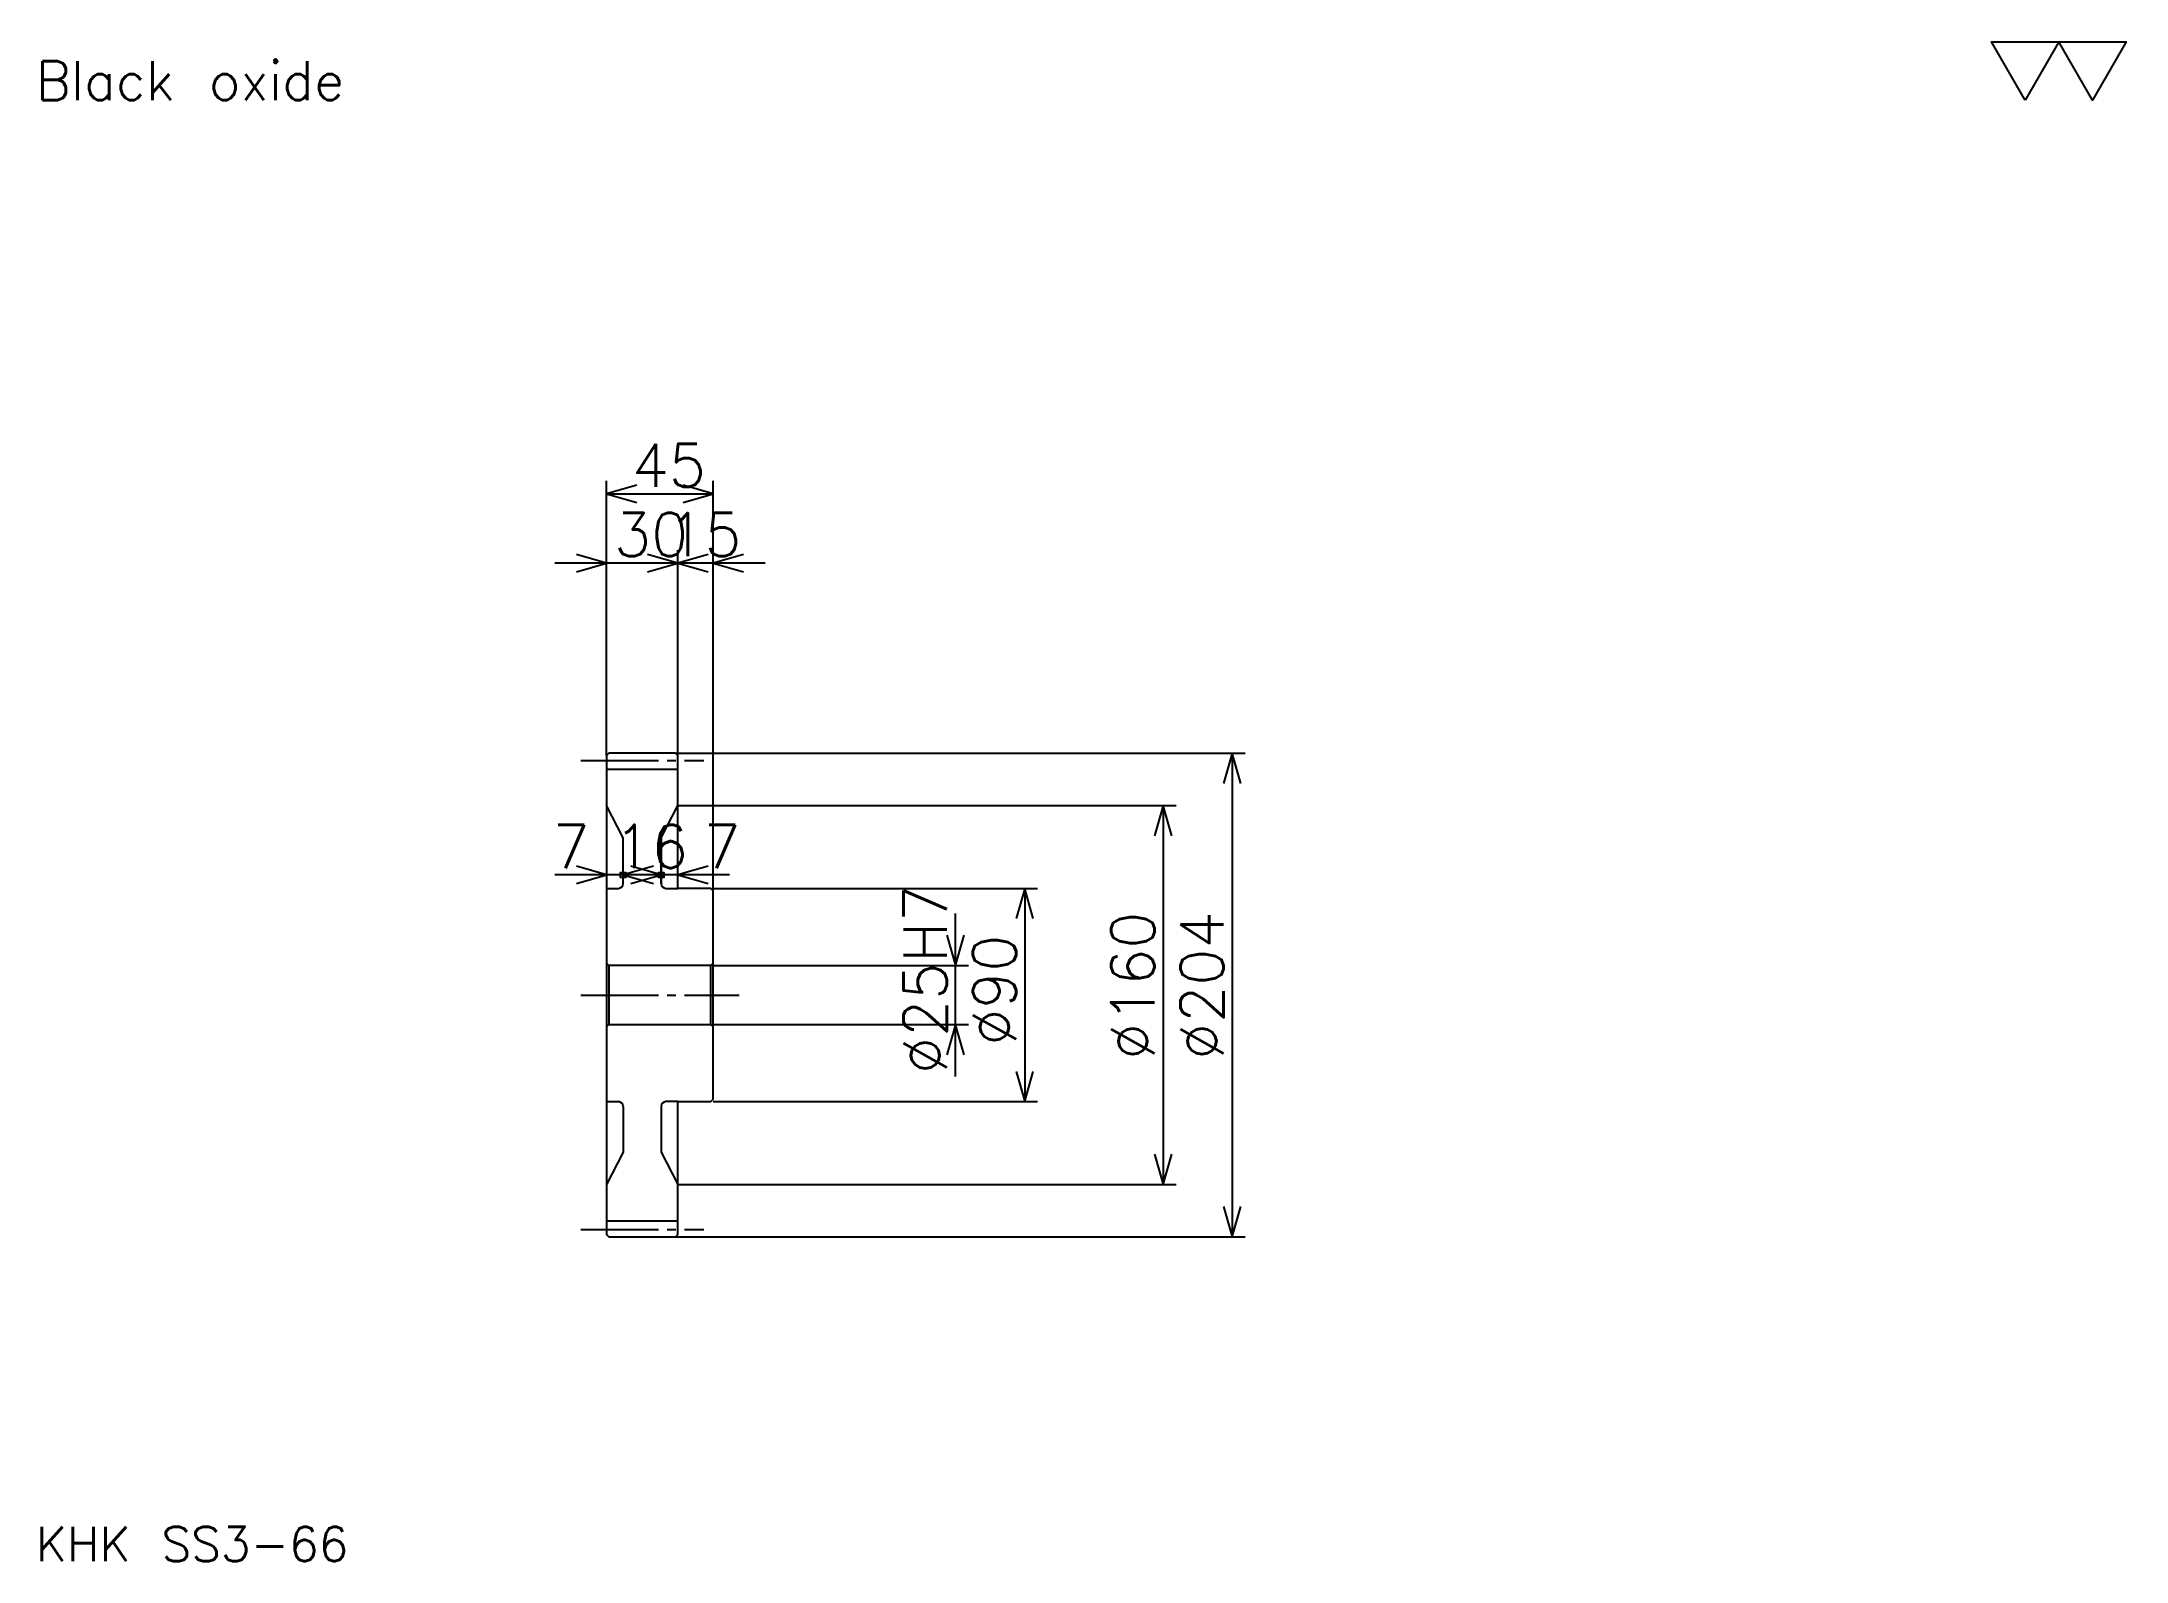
# Model space of a CAD drawing. Extents: x 39 to 918, y 40 to 681.
import ezdxf

# ---------------------------------------------------------------- set-up
doc = ezdxf.new("R2010")
doc.units = 0
doc.linetypes.add('DASHDOT', pattern=[43.783785, 32.837838, -3.648649, 3.648649, -3.648649])
doc.layers.get('0').update_dxf_attribs({"linetype": 'CONTINUOUS'})
doc.layers.add('DASHDOT', color=6, linetype='DASHDOT')
doc.styles.add('KANJI', font='TXT', dxfattribs={"bigfont": 'BIGFONT'})

msp = doc.modelspace()

# ---------------------------------------------------------------- linework, layer by layer
at = {"color": 5}
for p, q in [((277.297302, 381.121643), (277.297302, 496.054077)), ((322.297302, 381.121643), (322.297302, 496.054077)), ((277.297302, 490.581116), (322.297302, 490.581116)), ((307.297302, 381.121643), (307.297302, 466.864868)), ((329.189209, 461.391907), (255.405411, 461.391907)), ((344.189209, 461.391907), (285.405396, 461.391907)), ((277.297302, 380.121643), (277.297302, 381.121643)), ((306.297302, 381.121643), (322.297302, 381.121643)), ((307.297302, 380.121643), (307.297302, 381.121643)), ((322.297302, 381.121643), (546.689209, 381.121643)), ((322.297302, 323.121643), (322.297302, 381.121643)), ((541.216187, 381.121643), (541.216187, 177.121643)), ((307.297302, 359.121643), (322.297302, 359.121643)), ((322.297302, 359.121643), (517.5, 359.121643)), ((512.027039, 359.121643), (512.027039, 199.121643)), ((306.189209, 329.770294), (255.405411, 329.770294)), ((322.189209, 329.770294), (262.405396, 329.770294)), ((329.189209, 329.770294), (278.405396, 329.770294)), ((322.297302, 324.121643), (459.121643, 324.121643)), ((453.648651, 324.121643), (453.648651, 234.121643)), ((424.459473, 244.729752), (424.459473, 313.51355)), ((322.297302, 291.621643), (429.932434, 291.621643)), ((322.297302, 266.621643), (429.932434, 266.621643)), ((322.297302, 234.121643), (459.121643, 234.121643)), ((307.297302, 199.121643), (322.297302, 199.121643)), ((322.297302, 199.121643), (517.5, 199.121643)), ((306.297302, 177.121643), (322.297302, 177.121643)), ((322.297302, 177.121643), (546.689209, 177.121643))]:
    msp.add_line(p, q, dxfattribs=at)
at = {"color": 4}
for p, q in [((277.297302, 374.371643), (307.297302, 374.371643)), ((300.297302, 345.383362), (300.297302, 326.121643)), ((277.297302, 324.121643), (282.297302, 324.121643)), ((302.297302, 324.121643), (307.297302, 324.121643)), ((322.297302, 292.621643), (321.297302, 291.621643)), ((277.297302, 265.621643), (278.297302, 266.621643)), ((322.297302, 265.621643), (321.297302, 266.621643)), ((277.297302, 234.121643), (282.297302, 234.121643)), ((300.297302, 232.121643), (300.297302, 212.859924)), ((307.297302, 234.121643), (302.297302, 234.121643)), ((277.297302, 183.871643), (307.297302, 183.871643))]:
    msp.add_line(p, q, dxfattribs=at)
at = {"color": 7}
msp.add_lwpolyline([(875.675659, 656.756775), (861.445923, 681.421631), (918.364868, 681.421631), (904.135132, 656.756775), (889.905396, 681.421631), (875.675659, 656.756775)], dxfattribs=at)
at = {"color": 5}
for points in [[(290.067566, 494.229736), (277.297302, 490.581116), (290.067566, 486.932434)], [(309.527039, 486.932434), (322.297302, 490.581116), (309.527039, 494.229736)], [(264.527039, 457.743256), (277.297302, 461.391907), (264.527039, 465.040558)], [(294.527039, 457.743256), (307.297302, 461.391907), (294.527039, 465.040558)], [(320.067566, 465.040558), (307.297302, 461.391907), (320.067566, 457.743256)], [(335.067566, 465.040558), (322.297302, 461.391907), (335.067566, 457.743256)], [(544.864868, 368.351379), (541.216187, 381.121643), (537.567566, 368.351379)], [(515.675659, 346.351379), (512.027039, 359.121643), (508.378387, 346.351379)], [(264.527039, 326.121643), (277.297302, 329.770294), (264.527039, 333.418945)], [(284.297302, 329.770294), (283.202698, 330.864868), (285.391907, 330.864868), (285.391907, 328.67569), (283.202698, 328.67569), (283.202698, 330.864868), (284.297302, 329.770294), (285.391907, 328.67569), (285.391907, 330.864868), (284.297302, 329.770294)], [(297.067566, 333.418945), (284.297302, 329.770294), (297.067566, 326.121643)], [(287.527039, 326.121643), (300.297302, 329.770294), (287.527039, 333.418945)], [(300.297302, 329.770294), (299.202698, 330.864868), (301.391907, 330.864868), (301.391907, 328.67569), (299.202698, 328.67569), (299.202698, 330.864868), (300.297302, 329.770294), (301.391907, 328.67569), (301.391907, 330.864868), (300.297302, 329.770294)], [(320.067566, 333.418945), (307.297302, 329.770294), (320.067566, 326.121643)], [(457.297302, 311.351379), (453.648651, 324.121643), (450, 311.351379)], [(420.810822, 304.391907), (424.459473, 291.621643), (428.108124, 304.391907)], [(428.108124, 253.851379), (424.459473, 266.621643), (420.810822, 253.851379)], [(450, 246.891907), (453.648651, 234.121643), (457.297302, 246.891907)], [(508.378387, 211.891907), (512.027039, 199.121643), (515.675659, 211.891907)], [(537.567566, 189.891907), (541.216187, 177.121643), (544.864868, 189.891907)]]:
    msp.add_lwpolyline(points, dxfattribs=at)
at = {"color": 4}
for points in [[(307.297302, 380.121643), (306.297302, 381.121643), (278.297302, 381.121643), (277.297302, 380.121643), (277.297302, 265.621643)], [(277.297302, 265.621643), (277.297302, 178.121643), (278.297302, 177.121643), (306.297302, 177.121643), (307.297302, 178.121643), (307.297302, 234.121643), (321.297302, 234.121643), (322.297302, 235.121643), (322.297302, 323.121643), (321.297302, 324.121643), (307.297302, 324.121643), (307.297302, 380.121643)], [(284.297302, 326.121643), (284.297302, 345.383362), (277.297302, 359.121643)], [(300.297302, 326.121643), (300.297302, 345.383362), (307.297302, 359.121643)], [(277.297302, 292.621643), (278.297302, 291.621643), (278.297302, 266.621643), (321.297302, 266.621643), (321.297302, 291.621643), (278.297302, 291.621643)], [(284.297302, 232.121643), (284.297302, 212.859924), (277.297302, 199.121643)], [(300.297302, 232.121643), (300.297302, 212.859924), (307.297302, 199.121643)]]:
    msp.add_lwpolyline(points, dxfattribs=at)
for centre, start, end in [((282.297302, 326.121643), 270, 0), ((302.297302, 326.121643), 180, 270), ((282.297302, 232.121643), 0, 90), ((302.297302, 232.121643), 90, 180)]:
    msp.add_arc(centre, 2, start, end, dxfattribs=at)
at = {"layer": 'DASHDOT', "color": 7}
for p, q in [((266.351349, 378.121643), (318.243256, 378.121643)), ((266.351349, 279.121643), (333.243256, 279.121643)), ((266.351349, 180.121643), (318.243256, 180.121643))]:
    msp.add_line(p, q, dxfattribs=at)

# ---------------------------------------------------------------- texts
at = {"color": 7, "style": 'KANJI'}
for s, height, p in [('Black oxide', 16.418919, (36.486488, 656.756775)), ('45', 18.243243, (287.939209, 493.5)), ('30', 18.243243, (280.439209, 464.310822)), ('15', 18.243243, (302.939209, 464.310822)), ('7', 18.243243, (254.493256, 332.689209)), ('16', 18.243243, (280.439209, 332.689209)), ('7', 18.243243, (318.243256, 332.689209)), ('KHK SS3-66', 14.594595, (36.486488, 40.135136))]:
    msp.add_text(s, height=height, dxfattribs=at).set_placement(p)
for s, p in [('%%c25H7', (420.810822, 245.827728)), ('%%c160', (508.378387, 251.756775)), ('%%c204', (537.567566, 251.756775)), ('%%c90', (450, 257.685822))]:
    msp.add_text(s, height=18.243243, rotation=90, dxfattribs=at).set_placement(p)

doc.saveas('drawing.dxf')
